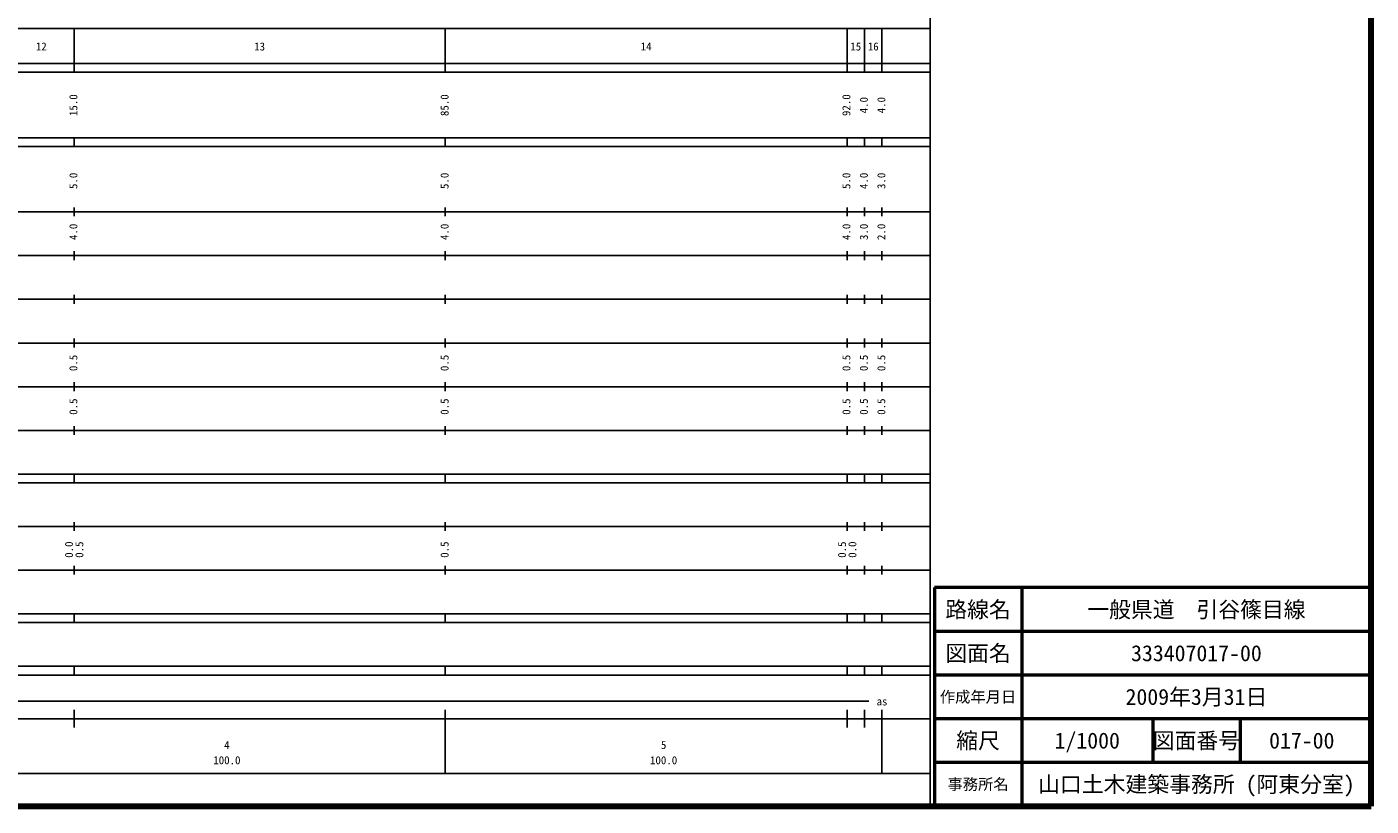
# Model space of a CAD drawing. Units: millimetres on the paper, enlarged 1000 times. Extents: x 40000 to 680000, y 20000 to 380000.
# Drawn here: x 372204 to 680000, y 20000 to 198357 of the extents above; entities that cross this region are included whole.
import ezdxf
from ezdxf.enums import TextEntityAlignment as Align

# ---------------------------------------------------------------- set-up
doc = ezdxf.new("R2010")
doc.units = ezdxf.units.MM
doc.header["$LTSCALE"] = 1000
for name, color, linetype, lineweight in [('M-TTL', 2, 'Continuous', 140), ('M-TTL-BAND', 7, 'Continuous', 25), ('M-TTL-FRAM', 2, 'Continuous', 50), ('M-TTL-LINE', 7, 'Continuous', 50)]:
    doc.layers.add(name, color=color, linetype=linetype, lineweight=lineweight)
doc.layers.add('M-TTL-TXT', color=7, linetype='Continuous')
doc.styles.add('ＭＳ ゴシック', font='')
doc.styles.get('ＭＳ ゴシック').set_extended_font_data('MS Gothic')

msp = doc.modelspace()

# ---------------------------------------------------------------- linework, layer by layer
at = {"layer": 'M-TTL'}
for p, q in [((680000, 20000), (680000, 380000)), ((40000, 20000), (680000, 20000))]:
    msp.add_line(p, q, dxfattribs=at)
at = {"layer": 'M-TTL-BAND'}
for p, q in [((579000, 20000), (579000, 370000)), ((68000, 198000), (579000, 198000)), ((383000, 188000), (383000, 198000)), ((468000, 188000), (468000, 198000)), ((560000, 188000), (560000, 198000)), ((564000, 188000), (564000, 198000)), ((568000, 188000), (568000, 198000)), ((40000, 190000), (579000, 190000)), ((40000, 188000), (579000, 188000)), ((40000, 173000), (579000, 173000)), ((383000, 171000), (383000, 173000)), ((468000, 171000), (468000, 173000)), ((560000, 171000), (560000, 173000)), ((564000, 171000), (564000, 173000)), ((568000, 171000), (568000, 173000)), ((40000, 171000), (579000, 171000)), ((383000, 155000), (383000, 157000)), ((468000, 155000), (468000, 157000)), ((560000, 155000), (560000, 157000)), ((564000, 155000), (564000, 157000)), ((568000, 155000), (568000, 157000)), ((40000, 156000), (579000, 156000)), ((46000, 146000), (579000, 146000)), ((383000, 145000), (383000, 147000)), ((468000, 145000), (468000, 147000)), ((560000, 145000), (560000, 147000)), ((564000, 145000), (564000, 147000)), ((568000, 145000), (568000, 147000)), ((52000, 136000), (579000, 136000)), ((383000, 135000), (383000, 137000)), ((468000, 135000), (468000, 137000)), ((560000, 135000), (560000, 137000)), ((564000, 135000), (564000, 137000)), ((568000, 135000), (568000, 137000)), ((383000, 125000), (383000, 127000)), ((468000, 125000), (468000, 127000)), ((560000, 125000), (560000, 127000)), ((564000, 125000), (564000, 127000)), ((568000, 125000), (568000, 127000)), ((46000, 126000), (579000, 126000)), ((383000, 115000), (383000, 117000)), ((468000, 115000), (468000, 117000)), ((560000, 115000), (560000, 117000)), ((564000, 115000), (564000, 117000)), ((568000, 115000), (568000, 117000)), ((52000, 116000), (579000, 116000)), ((46000, 106000), (579000, 106000)), ((383000, 105000), (383000, 107000)), ((468000, 105000), (468000, 107000)), ((560000, 105000), (560000, 107000)), ((564000, 105000), (564000, 107000)), ((568000, 105000), (568000, 107000)), ((40000, 96000), (579000, 96000)), ((383000, 94000), (383000, 96000)), ((468000, 94000), (468000, 96000)), ((560000, 94000), (560000, 96000)), ((564000, 94000), (564000, 96000)), ((568000, 94000), (568000, 96000)), ((40000, 94000), (579000, 94000)), ((49000, 84000), (579000, 84000)), ((383000, 83000), (383000, 85000)), ((468000, 83000), (468000, 85000)), ((560000, 83000), (560000, 85000)), ((564000, 83000), (564000, 85000)), ((568000, 83000), (568000, 85000)), ((40000, 74000), (579000, 74000)), ((383000, 73000), (383000, 75000)), ((468000, 73000), (468000, 75000)), ((560000, 73000), (560000, 75000)), ((564000, 73000), (564000, 75000)), ((568000, 73000), (568000, 75000)), ((40000, 64000), (579000, 64000)), ((40000, 62000), (579000, 62000)), ((383000, 62000), (383000, 64000)), ((468000, 62000), (468000, 64000)), ((560000, 62000), (560000, 64000)), ((564000, 62000), (564000, 64000)), ((568000, 62000), (568000, 64000)), ((40000, 52000), (579000, 52000)), ((40000, 50000), (579000, 50000)), ((383000, 50000), (383000, 52000)), ((468000, 50000), (468000, 52000)), ((560000, 50000), (560000, 52000)), ((564000, 50000), (564000, 52000)), ((568000, 50000), (568000, 52000)), ((71000, 44000), (565000, 44000)), ((383000, 38000), (383000, 42000)), ((468000, 27500), (468000, 42000)), ((560000, 38000), (560000, 42000)), ((564000, 38000), (564000, 42000)), ((568000, 27500), (568000, 42000)), ((40000, 40000), (579000, 40000)), ((68000, 27500), (579000, 27500))]:
    msp.add_line(p, q, dxfattribs=at)
at = {"layer": 'M-TTL-FRAM'}
for p, q in [((680000, 70000), (580000, 70000)), ((580000, 70000), (580000, 20000))]:
    msp.add_line(p, q, dxfattribs=at)
at = {"layer": 'M-TTL-LINE'}
for p, q in [((600000, 70000), (600000, 20000)), ((680000, 60000), (580000, 60000)), ((680000, 50000), (580000, 50000)), ((680000, 40000), (580000, 40000)), ((630000, 40000), (630000, 30000)), ((650000, 40000), (650000, 30000)), ((680000, 30000), (580000, 30000))]:
    msp.add_line(p, q, dxfattribs=at)

# ---------------------------------------------------------------- texts
at = {"layer": 'M-TTL-BAND', "style": 'ＭＳ ゴシック'}
for s, p in [('12', (375500, 192405)), ('13', (425500, 192405)), ('14', (514000, 192405)), ('15', (562000, 192405)), ('16', (566000, 192405)), ('as', (568000, 42500)), ('4', (418000, 32523)), ('5', (518000, 32523)), ('100.0', (418000, 29033)), ('100.0', (518000, 29033))]:
    msp.add_text(s, height=1833, dxfattribs=at).set_placement(p, align=Align.BOTTOM_CENTER)
for s, p in [('15.0', (384309, 180442)), ('85.0', (469309, 180442)), ('92.0', (561309, 180442)), ('4.0', (565309, 180442)), ('4.0', (569309, 180442)), ('5.0', (384309, 163116)), ('5.0', (469309, 163116)), ('5.0', (561309, 163116)), ('4.0', (565309, 163116)), ('3.0', (569309, 163116)), ('4.0', (384309, 151442)), ('4.0', (469309, 151442)), ('4.0', (561309, 151442)), ('3.0', (565309, 151442)), ('2.0', (569309, 151442)), ('0.5', (384309, 121442)), ('0.5', (469309, 121442)), ('0.5', (561309, 121442)), ('0.5', (565309, 121442)), ('0.5', (569309, 121442)), ('0.5', (384309, 111442)), ('0.5', (469309, 111442)), ('0.5', (561309, 111442)), ('0.5', (565309, 111442)), ('0.5', (569309, 111442)), ('0.0', (383309, 78706)), ('0.5', (385679, 78706)), ('0.5', (469309, 78706)), ('0.5', (560309, 78706)), ('0.0', (562679, 78706))]:
    msp.add_text(s, height=1833, rotation=90, dxfattribs=at).set_placement(p, align=Align.BOTTOM_CENTER)
at = {"layer": 'M-TTL-TXT', "style": 'ＭＳ ゴシック'}
for s, height, p in [('路線名', 3666, (590000, 65000)), ('路線名', 3666, (590000, 65000)), ('一般県道\u3000引谷篠目線', 3666, (640000, 65000)), ('図面名', 3666, (590000, 55000)), ('図面名', 3666, (590000, 55000)), ('333407017-00', 3666, (640000, 55000)), ('作成年月日', 2566, (590000, 45000)), ('作成年月日', 2566, (590000, 45000)), ('2009年3月31日', 3666, (640000, 45000)), ('縮尺', 3666, (590000, 35000)), ('縮尺', 3666, (590000, 35000)), ('1/1000', 3666, (615000, 35000)), ('図面番号', 3666, (640000, 35000)), ('図面番号', 3666, (640000, 35000)), ('017-00', 3666, (664125, 35000)), ('事務所名', 2566, (590000, 25000)), ('事務所名', 2566, (590000, 25000)), ('山口土木建築事務所 (阿東分室)', 3666, (640000, 25000))]:
    msp.add_text(s, height=height, dxfattribs=at).set_placement(p, align=Align.MIDDLE_CENTER)

doc.saveas('drawing.dxf')
